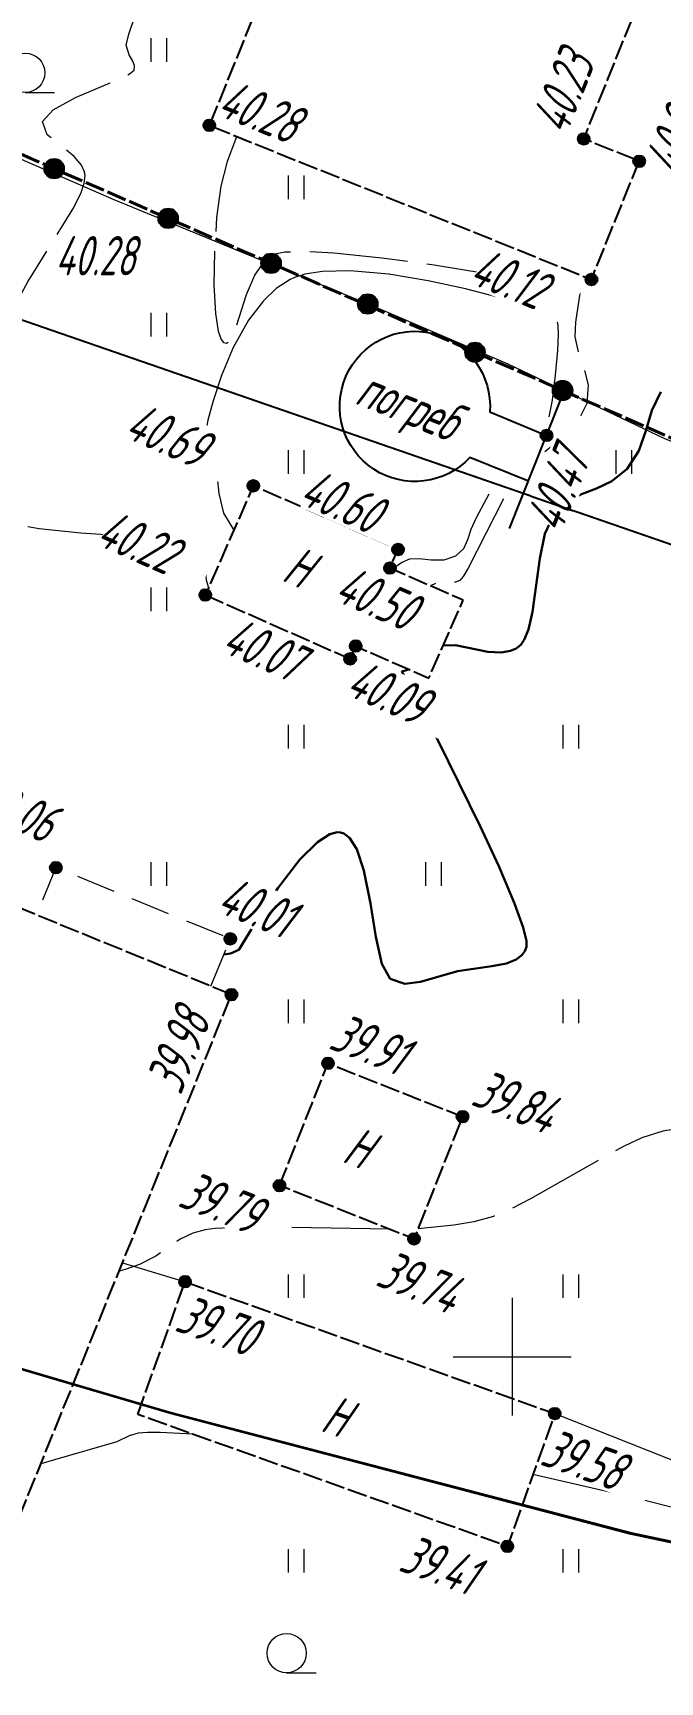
# Model space of a CAD drawing. Extents: x 2208637 to 2213412, y 575334 to 577367.
# Drawn here: x 2211037.79 to 2211053.77, y 576541.71 to 576583.74 of the extents above; entities that cross this region are included whole.
import ezdxf
from ezdxf.enums import TextEntityAlignment as Align

# ---------------------------------------------------------------- set-up
doc = ezdxf.new("R2010")
doc.units = 0
doc.header["$LTSCALE"] = 0.5
for name, pattern in [('2000_13', [1, 1, 0]), ('2000_16', [1, 1, 0]), ('500_121_1_2', [1, 1, 0]), ('500_329_3', [6, 5, -1]), ('500_49_2', [3, 2, -1])]:
    doc.linetypes.add(name, pattern=pattern)
doc.layers.get('0').update_dxf_attribs({"lineweight": 25})
for name, color, linetype, lineweight in [('ИИ_ГАЗОПРОВОДЫ', 150, 'Continuous', 25), ('ИИ_ГОРИЗОНТАЛИ_ОСН', 32, 'Continuous', 15), ('ИИ_ГОРИЗОНТАЛИ_УТОЛЩ', 32, 'Continuous', 30), ('ИИ_ГРАНИЦЫ_ЗЕМЛЕПОЛЬЗОВАТЕЛЕЙ', 7, 'Continuous', 25), ('ИИ_КООРДИНАТНАЯ_СЕТКА', 3, 'Continuous', 25), ('ИИ_ОГРАДЫ', 7, 'Continuous', 25), ('ИИ_ОТМЕТКИ', 7, 'Continuous', 25), ('ИИ_СООРУЖЕНИЯ', 7, 'Continuous', 25), ('ИИ_УГОДЬЯ', 7, 'Continuous', 25)]:
    doc.layers.add(name, color=color, linetype=linetype, lineweight=lineweight)
doc.styles.add('D431', font='', dxfattribs={"height": 1})
doc.styles.add('GOST 2.304', font='cs_gost2304.shx', dxfattribs={"width": 0.8, "oblique": 15})
doc.styles.add('VNIPISIMPLEXCUR', font='simplex.shx', dxfattribs={"width": 0.8, "oblique": 15})
doc.styles.get('D431').set_extended_font_data('D431', italic=True)
doc.linetypes.add('2000_475_1', pattern='A,3,[1,Topography.shx,S=0.5,R=90,X=0,Y=0],0', length=3)
doc.linetypes.add('2000_485_1', pattern='A,34.5,[1,Topography.shx,S=1.5,R=120,X=0.5,Y=-0.87],-0.01,[1,Topography.shx,S=1.5,R=0,X=-0.25,Y=0.43],0,[3,Topography.shx,S=1,R=0,X=0.5,Y=0],-0.01,[1,Topography.shx,S=1.5,R=60,X=0.5,Y=-0.87],-1,34.5', length=70.02)
doc.linetypes.add('2000_63', pattern='A,1,[1,Topography.shx,S=1.2,R=90,X=0,Y=0],1,[1,Topography.shx,S=0.5,R=90,X=0,Y=0]', length=2)

# ---------------------------------------------------------------- blocks, each defined once
blk = doc.blocks.new('500_12')
at = {"color": 0, "linetype": 'Continuous', "lineweight": -2, "flags": 128}
for points in [[(0, 3), (0, -3)], [(-3, 0), (3, 0)]]:
    blk.add_lwpolyline(points, dxfattribs=at)
at = {"color": 7, "linetype": 'Continuous', "lineweight": -2, "style": 'D431'}
blk.add_attdef('Вертикальная_подпись', (-0.5, 0.5), '', height=2, rotation=90, dxfattribs=at)
blk.add_attdef('Горизонтальная_подпись', (0.5, 0.5), '', height=2, dxfattribs=at)
blk = doc.blocks.new('500_401')
at = {"color": 0, "linetype": 'Continuous', "lineweight": -2}
for points in [[(-0.4, 0), (-0.4, 1.2)], [(0.4, 0), (0.4, 1.2)]]:
    blk.add_lwpolyline(points, dxfattribs=at)
blk = doc.blocks.new('500_379')
at = {"color": 0, "linetype": 'Continuous', "lineweight": -2}
blk.add_lwpolyline([(0, -1), (1.5, -1)], dxfattribs=at)
blk.add_circle((0, 0), 1, dxfattribs=at)
blk = doc.blocks.new('500_330_1')
at = {"linetype": 'Continuous', "lineweight": -2}
h = blk.add_hatch(color=0, dxfattribs=at)
h.dxf.hatch_style = 1
edge = h.paths.add_edge_path()
edge.add_arc((0, 0), 0.3, 0, 360)
at = {"color": 0, "linetype": 'Continuous', "lineweight": -2}
blk.add_circle((0, 0), 0.3, dxfattribs=at)
at = {"color": 0, "linetype": 'Continuous', "lineweight": -2, "style": 'GOST 2.304', "flags": 1}
for tag, p in [('Номер', (-1, -1)), ('Номер_рабочей_станции', (-1, -3.5))]:
    blk.add_attdef(tag, text='', height=2, dxfattribs=at).set_placement(p, align=Align.RIGHT)
at = {"color": 0, "linetype": 'Continuous', "lineweight": -2, "style": 'GOST 2.304'}
blk.add_attdef('Высота', (1, -1), '', height=2, dxfattribs=at)
at = {"color": 0, "linetype": 'Continuous', "lineweight": -2, "style": 'GOST 2.304', "flags": 1}
blk.add_attdef('Код', (0, -3.5), '', height=2, dxfattribs=at)
blk = doc.blocks.new('P029AA08E7A954FD2BA961A5E701E21')
at = {"color": 0, "linetype": '2000_485_1', "lineweight": -2, "flags": 128}
blk.add_lwpolyline([(2211023.69, 576553.94), (2211034.86, 576550.47), (2211041.3, 576548.58), (2211053.04, 576545.51), (2211062.58, 576543.5), (2211069.6, 576541.04), (2211098.16, 576530.74), (2211100.55, 576534.91), (2211102.05, 576554.09), (2211033.52, 576577.79)], close=True, dxfattribs=at)
at = {"color": 0, "lineweight": -2, "flags": 1}
for tag in ['Адрес (местоположение) участка', 'Дата постановки на учет', 'Тип объекта', 'Статус записи о ЗУ по справочнику', 'Кадастровый номер, обозначение, учетный номер объекта', 'Кадастровый номер квартала', 'Вид разрешенного использования по классификатору', 'Площадь, кв.м', 'Категория земель', 'Вид использования по документу', 'Кадастровая стоимость']:
    blk.add_attdef(tag, (0, 0), '', height=0.2, dxfattribs=at)
blk = doc.blocks.new('P6182474FC40E432D89E57CF4B959C1')
at = {"color": 0, "linetype": '2000_485_1', "lineweight": -2, "flags": 128}
blk.add_lwpolyline([(2211043.35, 576600.09), (2211092.43, 576576.64), (2211102.72, 576571.01), (2211100.04, 576554.79), (2211033.52, 576577.79)], close=True, dxfattribs=at)
at = {"color": 0, "lineweight": -2, "flags": 1}
for tag in ['Адрес (местоположение) участка', 'Дата постановки на учет', 'Тип объекта', 'Статус записи о ЗУ по справочнику', 'Кадастровый номер, обозначение, учетный номер объекта', 'Кадастровый номер квартала', 'Вид разрешенного использования по классификатору', 'Площадь, кв.м', 'Категория земель', 'Вид использования по документу', 'Кадастровая стоимость']:
    blk.add_attdef(tag, (0, 0), '', height=0.2, dxfattribs=at)
blk = doc.blocks.new('PF31B5894457B4BC2B75CC2A4A7EE51')
at = {"color": 0, "linetype": '2000_485_1', "lineweight": -2, "flags": 128}
blk.add_lwpolyline([(2211034.86, 576550.46), (2211041.3, 576548.56), (2211053.02, 576545.49), (2211062.57, 576543.46), (2211069.57, 576541), (2211098.13, 576530.67), (2211093.86, 576507.71), (2211059.32, 576485.6), (2211012.94, 576530.35), (2211015.25, 576546), (2211016.87, 576547.72), (2211020.09, 576547.7), (2211023.69, 576553.94)], close=True, dxfattribs=at)
at = {"color": 0, "lineweight": -2, "flags": 1}
for tag in ['Адрес (местоположение) участка', 'Дата постановки на учет', 'Тип объекта', 'Статус записи о ЗУ по справочнику', 'Кадастровый номер, обозначение, учетный номер объекта', 'Кадастровый номер квартала', 'Вид разрешенного использования по классификатору', 'Площадь, кв.м', 'Категория земель', 'Вид использования по документу', 'Кадастровая стоимость']:
    blk.add_attdef(tag, (0, 0), '', height=0.2, dxfattribs=at)
blk = doc.blocks.new('500_107_1_1')
at = {"linetype": 'Continuous', "lineweight": -2}
h = blk.add_hatch(color=0, dxfattribs=at)
h.dxf.hatch_style = 1
edge = h.paths.add_edge_path()
edge.add_arc((0, 0), 0.5, 0, 360)
at = {"color": 0, "linetype": 'Continuous', "lineweight": -2}
blk.add_circle((0, 0), 0.5, dxfattribs=at)
at = {"color": 0, "linetype": 'Continuous', "lineweight": -2, "style": 'VNIPISIMPLEXCUR', "oblique": 15, "width": 0.8}
for tag, p in [('Номер', (1, -0.5)), ('Тип', (1, -3)), ('Высота', (1, -5.5)), ('Пояснительная_надпись', (1, -8))]:
    blk.add_attdef(tag, p, '', height=2, dxfattribs=at)

msp = doc.modelspace()

# ---------------------------------------------------------------- linework, layer by layer
at = {"layer": 'ИИ_ГАЗОПРОВОДЫ', "color": 7, "linetype": '500_121_1_2', "lineweight": 40, "flags": 128}
msp.add_lwpolyline([(2210947.509, 576553.129), (2210962.73, 576547.52), (2210976.437, 576542.375), (2210981.974, 576540.409), (2210987.843, 576538.033), (2210994.856, 576535.495), (2211008.37, 576526.26), (2211013.09, 576532.78), (2211014.085, 576534.05), (2211016.197, 576541.336), (2211017.412, 576545.107), (2211019.38, 576550.369), (2211021.035, 576553.701), (2211023.92, 576559.7), (2211026.15, 576564.54), (2211027.77, 576568.06), (2211032.38, 576577.47), (2211034.5, 576581.95), (2211065.448, 576568.443), (2211075.152, 576564.598), (2211082.651, 576561.98), (2211099.808, 576555.972), (2211106.03, 576558.44), (2211110.98, 576559.97), (2211115.68, 576561.55), (2211120.47, 576563.15), (2211125.59, 576564.86), (2211129.62, 576566.16), (2211135.176, 576556.65), (2211140.856, 576544.549), (2211140.961, 576544.326), (2211144.553, 576536.806), (2211148.385, 576528.784), (2211153.244, 576518.943), (2211158.041, 576509.227), (2211158.514, 576508.27)], dxfattribs=at)
at = {"layer": 'ИИ_ГОРИЗОНТАЛИ_ОСН', "color": 32, "linetype": '500_329_3', "lineweight": 20, "flags": 128}
for points, elevation in [([(2211042.266, 576569.609), (2211042.209, 576569.794), (2211042.187, 576570.098), (2211042.132, 576570.431), (2211041.972, 576570.707), (2211041.643, 576570.796), (2211040.966, 576570.859), (2211039.009, 576570.991), (2211037.95, 576571.102), (2211036.985, 576571.27), (2211036.355, 576571.46), (2211036.002, 576571.642), (2211035.838, 576571.784), (2211035.718, 576571.97), (2211035.63, 576572.19), (2211035.575, 576572.53), (2211035.624, 576573.007), (2211035.838, 576573.646), (2211036.545, 576575.095), (2211037.256, 576576.663), (2211037.662, 576577.392), (2211038.827, 576579.291), (2211039.017, 576579.672), (2211039.098, 576579.909), (2211039.117, 576580.101), (2211039.101, 576580.195), (2211039.026, 576580.367), (2211038.838, 576580.591), (2211038.152, 576581.143), (2211038.032, 576581.476), (2211038.304, 576581.781), (2211038.871, 576582.088), (2211040.003, 576582.57), (2211040.251, 576582.691), (2211040.364, 576582.784), (2211040.378, 576582.905), (2211040.337, 576583.019), (2211040.244, 576583.178), (2211040.166, 576583.424), (2211040.229, 576583.703), (2211040.386, 576584.154), (2211040.557, 576584.724), (2211040.66, 576585.355), (2211040.615, 576585.992), (2211040.458, 576586.507), (2211040.228, 576587.014), (2211039.92, 576587.51), (2211039.529, 576587.991), (2211039.048, 576588.454), (2211038.474, 576588.895), (2211037.832, 576589.226), (2211037.024, 576589.492), (2211036.121, 576589.71), (2211034.325, 576590.064), (2211033.576, 576590.232), (2211033.024, 576590.416), (2211032.429, 576590.735), (2211031.876, 576591.099), (2211030.929, 576591.807), (2211030.623, 576591.757), (2211030.468, 576592.093), (2211030.295, 576592.394), (2211030.075, 576592.681), (2211029.786, 576592.878), (2211029.444, 576593.022), (2211029.114, 576593.197), (2211028.86, 576593.488), (2211028.791, 576593.919), (2211028.771, 576594.748), (2211028.789, 576595.842), (2211028.902, 576598.298), (2211029.047, 576600.23), (2211029.107, 576600.669), (2211029.196, 576601.039), (2211029.293, 576601.353), (2211029.434, 576601.607), (2211029.66, 576601.793), (2211029.958, 576601.824), (2211030.572, 576601.605), (2211030.825, 576601.649), (2211030.964, 576601.945), (2211031.083, 576602.521), (2211031.179, 576603.253), (2211031.25, 576604.013), (2211031.29, 576604.678), (2211031.293, 576605.509), (2211031.277, 576605.829), (2211031.204, 576606.12), (2211031.028, 576606.418), (2211030.644, 576606.676), (2211028.883, 576607.381), (2211028.673, 576607.51), (2211028.616, 576607.588), (2211028.617, 576607.624), (2211028.638, 576607.65), (2211028.736, 576607.678), (2211029.008, 576607.67), (2211029.542, 576607.586), (2211030.363, 576607.406), (2211032.185, 576606.942), (2211032.498, 576606.938), (2211032.648, 576606.893), (2211032.802, 576606.751), (2211033.266, 576606.173), (2211033.578, 576605.842), (2211033.894, 576605.601), (2211035.973, 576604.187), (2211036.78, 576603.608), (2211037.513, 576603.038), (2211038.093, 576602.512), (2211038.442, 576602.069), (2211038.67, 576601.372), (2211038.738, 576600.612), (2211038.71, 576599.91), (2211038.622, 576599.164), (2211038.725, 576598.985), (2211037.113, 576597.868), (2211036.364, 576597.303), (2211035.906, 576596.901), (2211035.707, 576596.663), (2211035.666, 576596.548), (2211035.677, 576596.505), (2211035.709, 576596.475), (2211035.819, 576596.451), (2211036.088, 576596.498), (2211036.591, 576596.682), (2211037.352, 576597.04), (2211038.129, 576597.454), (2211038.783, 576597.829), (2211039.173, 576598.073), (2211039.435, 576598.271), (2211039.624, 576598.451), (2211040.004, 576598.913), (2211040.531, 576599.485), (2211040.822, 576599.848), (2211041.066, 576600.271), (2211041.215, 576600.765), (2211041.218, 576601.25), (2211041.095, 576601.679), (2211040.714, 576602.581), (2211040.574, 576603.161), (2211040.53, 576603.692), (2211040.534, 576604.217), (2211040.578, 576605.34), (2211040.565, 576605.982), (2211040.493, 576606.707), (2211040.355, 576607.474), (2211040.178, 576608.207), (2211039.986, 576608.877), (2211039.399, 576610.714), (2211039.338, 576610.933), (2211039.29, 576611.217), (2211039.326, 576611.651), (2211039.429, 576612.187), (2211039.472, 576612.694), (2211039.325, 576613.038), (2211038.985, 576613.079), (2211038.42, 576612.952), (2211037.743, 576612.726), (2211036.493, 576612.247), (2211036.143, 576612.13), (2211035.814, 576612.067), (2211035.215, 576612.011), (2211034.873, 576612.017), (2211033.881, 576612.077), (2211033.397, 576612.088), (2211033.034, 576612.055), (2211032.752, 576611.956), (2211032.337, 576611.69), (2211032.056, 576611.574), (2211031.675, 576611.546), (2211030.289, 576611.581), (2211029.474, 576611.552), (2211028.706, 576611.431), (2211028.08, 576611.172), (2211027.602, 576610.729), (2211027.214, 576610.152), (2211026.914, 576609.534), (2211026.7, 576608.973), (2211026.526, 576608.402), (2211026.464, 576608.32), (2211026.465, 576608.231), (2211025.778, 576606.784), (2211025.682, 576606.561), (2211025.63, 576606.398), (2211025.636, 576606.243), (2211025.722, 576606.142), (2211025.854, 576606.043), (2211025.956, 576605.902), (2211025.956, 576605.68), (2211025.831, 576604.857), (2211025.811, 576604.351), (2211025.85, 576603.969), (2211026.162, 576602.387), (2211026.277, 576601.728), (2211026.371, 576601.01), (2211026.424, 576600.386), (2211026.506, 576598.854), (2211026.626, 576594.964), (2211026.636, 576594.265), (2211026.611, 576592.685), (2211026.638, 576592.12), (2211026.711, 576591.429), (2211026.861, 576590.711), (2211027.078, 576590.07), (2211027.317, 576589.457), (2211027.531, 576588.823), (2211027.674, 576588.118), (2211027.699, 576587.29), (2211027.623, 576586.552), (2211027.482, 576585.869), (2211027.278, 576585.21), (2211027.015, 576584.547), (2211026.695, 576583.849), (2211025.898, 576582.234), (2211025.495, 576581.328), (2211024.821, 576579.614), (2211024.459, 576578.859), (2211024.02, 576578.206), (2211023.583, 576577.775), (2211023.19, 576577.513), (2211022.891, 576577.371), (2211022.598, 576577.27), (2211022.319, 576577.212), (2211021.865, 576577.179), (2211021.204, 576577.227), (2211020.31, 576577.413), (2211019.374, 576577.714), (2211018.429, 576578.1), (2211017.505, 576578.542), (2211016.638, 576579.013), (2211015.859, 576579.483), (2211015.202, 576579.925), (2211014.511, 576580.503), (2211013.932, 576581.139), (2211013.447, 576581.798), (2211012.366, 576583.529), (2211012.069, 576583.901), (2211011.409, 576584.651), (2211011.119, 576584.943), (2211010.857, 576585.121), (2211010.626, 576585.218), (2211010.449, 576585.262), (2211010.278, 576585.281), (2211010.111, 576585.256), (2211009.819, 576585.147), (2211009.364, 576584.899), (2211008.03, 576584.046), (2211007.33, 576583.664), (2211006.79, 576583.46), (2211006.41, 576583.398), (2211006.173, 576583.41), (2211005.934, 576583.475), (2211005.696, 576583.594), (2211005.373, 576583.848), (2211005, 576584.293), (2211004.614, 576584.945), (2211004.03, 576586.18), (2211003.794, 576586.557), (2211003.465, 576586.838), (2211003.16, 576587.022), (2211002.883, 576587.217), (2211002.637, 576587.533), (2211002.534, 576587.931), (2211002.446, 576588.647), (2211002.182, 576591.69), (2211002.06, 576592.666), (2211001.906, 576593.453), (2211001.71, 576593.951), (2211001.315, 576594.385), (2211000.858, 576594.688), (2211000.37, 576594.9), (2210999.427, 576595.213), (2210998.949, 576595.354), (2210998.16, 576595.469), (2210997.722, 576595.562), (2210997.302, 576595.736), (2210996.967, 576595.935), (2210996.653, 576596.072), (2210996.297, 576596.064), (2210995.95, 576595.828), (2210995.488, 576595.343), (2210994.986, 576594.727), (2210994.513, 576594.095), (2210994.144, 576593.566), (2210993.951, 576593.255), (2210993.841, 576592.979), (2210993.754, 576592.435), (2210993.761, 576592.146), (2210993.857, 576590.974), (2210993.867, 576590.217), (2210993.8, 576589.431), (2210993.663, 576588.824), (2210993.498, 576588.403), (2210993.272, 576588.026), (2210992.984, 576587.719), (2210992.589, 576587.413), (2210991.932, 576587.013), (2210990.963, 576586.542), (2210989.917, 576586.118), (2210988.884, 576585.761), (2210987.954, 576585.49), (2210987.219, 576585.322), (2210986.769, 576585.277), (2210986.389, 576585.403), (2210986.096, 576585.65), (2210985.835, 576585.935), (2210985.609, 576586.134), (2210985.412, 576586.237), (2210985.259, 576586.274), (2210985.099, 576586.278), (2210984.923, 576586.244), (2210984.61, 576586.132), (2210984.13, 576585.895), (2210983.492, 576585.518), (2210981.752, 576584.349), (2210981.523, 576584.233), (2210981.286, 576584.184), (2210980.554, 576584.115), (2210980.129, 576584.022), (2210979.71, 576583.839), (2210979.379, 576583.59), (2210979.05, 576583.251), (2210977.477, 576581.265), (2210977.037, 576580.8), (2210974.838, 576578.683), (2210974.016, 576577.836), (2210973.252, 576576.969), (2210972.607, 576576.111), (2210972.218, 576575.452), (2210972.02, 576574.983), (2210971.941, 576574.687), (2210971.904, 576574.367), (2210971.916, 576574.031), (2210972.022, 576573.568), (2210972.296, 576573.01), (2210972.781, 576572.371), (2210973.335, 576571.746), (2210973.86, 576571.082), (2210974.261, 576570.327), (2210974.439, 576569.428), (2210974.384, 576568.517), (2210974.183, 576567.549), (2210973.876, 576566.581), (2210973.499, 576565.666), (2210973.092, 576564.858), (2210972.693, 576564.212), (2210972.404, 576563.849), (2210972.219, 576563.684), (2210972.115, 576563.632), (2210972.005, 576563.633), (2210971.897, 576563.702), (2210971.776, 576563.918), (2210971.659, 576564.363), (2210971.515, 576565.052), (2210971.341, 576565.607), (2210971.143, 576565.971), (2210970.967, 576566.17), (2210970.771, 576566.313), (2210970.577, 576566.425), (2210970.263, 576566.567), (2210969.808, 576566.706), (2210969.185, 576566.8), (2210968.513, 576566.802), (2210967.801, 576566.711), (2210967.061, 576566.524), (2210966.423, 576566.209), (2210965.802, 576565.719), (2210965.204, 576565.134), (2210964.108, 576563.99), (2210963.715, 576563.654), (2210963.441, 576563.486), (2210963.269, 576563.423), (2210963.073, 576563.403), (2210962.857, 576563.434), (2210962.552, 576563.565), (2210962.189, 576563.83)], 40.25), ([(2211042.984, 576581.099), (2211042.947, 576581.019), (2211042.735, 576580.46), (2211042.577, 576579.831), (2211042.469, 576579.035), (2211042.411, 576578.166), (2211042.402, 576577.317), (2211042.443, 576576.583), (2211042.512, 576576.14), (2211042.585, 576575.924), (2211042.643, 576575.847), (2211042.72, 576575.827), (2211042.8, 576575.874), (2211042.906, 576576.057), (2211043.231, 576577.073), (2211043.443, 576577.562), (2211043.655, 576577.869), (2211043.828, 576578.025), (2211044, 576578.113), (2211044.209, 576578.154), (2211044.658, 576578.174), (2211045.459, 576578.136), (2211046.681, 576578.007), (2211048.012, 576577.823), (2211049.307, 576577.617), (2211051.206, 576577.28), (2211051.518, 576577.219), (2211051.638, 576577.174), (2211051.727, 576577.104), (2211051.617, 576576.364), (2211051.599, 576575.991), (2211051.679, 576575.612), (2211051.826, 576575.207), (2211051.935, 576574.771), (2211051.9, 576574.297), (2211051.717, 576573.919), (2211051.437, 576573.581), (2211051.123, 576573.293), (2211050.653, 576572.92)], 40.25), ([(2211049.778, 576571.86), (2211048.881, 576570.097), (2211048.755, 576569.888), (2211048.669, 576569.785), (2211048.555, 576569.741), (2211048.432, 576569.731), (2211048.142, 576569.752), (2211047.918, 576569.644)], 40.25), ([(2211074.243, 576571.124), (2211074.071, 576571.046), (2211073.774, 576570.887), (2211073.107, 576570.343), (2211072.42, 576569.831), (2211069.807, 576567.946), (2211067.664, 576566.492), (2211067.228, 576566.219), (2211066.798, 576565.976), (2211066.351, 576565.756), (2211065.846, 576565.549), (2211065.412, 576565.409), (2211064.602, 576565.209), (2211062.708, 576564.685), (2211061.39, 576564.235), (2211060.434, 576563.869), (2211059.972, 576563.672), (2211059.542, 576563.469), (2211058.613, 576562.955), (2211058.231, 576562.715), (2211057.948, 576562.512), (2211057.793, 576562.368), (2211057.732, 576562.178), (2211057.728, 576561.992), (2211057.655, 576561.846), (2211057.481, 576561.821), (2211057.278, 576561.875), (2211057.073, 576561.854), (2211056.88, 576561.645), (2211056.518, 576561.17), (2211056.059, 576560.52), (2211055.572, 576559.787), (2211055.129, 576559.06), (2211054.801, 576558.431), (2211054.66, 576557.99), (2211054.736, 576557.576), (2211054.96, 576557.21), (2211055.219, 576556.878), (2211055.376, 576556.628), (2211055.427, 576556.444), (2211055.415, 576556.322), (2211055.361, 576556.202), (2211055.278, 576556.105), (2211055.109, 576555.999), (2211054.813, 576555.91), (2211053.84, 576555.75), (2211053.301, 576555.583), (2211052.853, 576555.367), (2211052.303, 576555.067), (2211050.47, 576554.028), (2211049.941, 576553.754), (2211049.524, 576553.577), (2211049.019, 576553.44), (2211048.514, 576553.351), (2211047.601, 576553.26)], 39.75), ([(2211046.883, 576553.247), (2211044.201, 576553.295), (2211043.022, 576553.292), (2211042.431, 576553.272), (2211042.177, 576553.238), (2211041.866, 576553.152), (2211041.541, 576552.996), (2211040.918, 576552.565), (2211040.501, 576552.348), (2211040.142, 576552.222), (2211039.986, 576552.183)], 39.75)]:
    msp.add_lwpolyline(points, dxfattribs=dict(at, elevation=elevation))
at = {"layer": 'ИИ_ГОРИЗОНТАЛИ_ОСН', "flags": 128}
for points, elevation in [([(2211050.943, 576573.954), (2211051.024, 576574.381), (2211051.108, 576575.019), (2211051.162, 576575.64), (2211051.177, 576576.054), (2211051.17, 576576.279), (2211051.154, 576576.376), (2211051.118, 576576.45), (2211051.06, 576576.523), (2211050.955, 576576.602), (2211050.783, 576576.671), (2211050.514, 576576.751), (2211049.628, 576577.006), (2211048.812, 576577.212), (2211047.86, 576577.418), (2211046.853, 576577.585), (2211045.875, 576577.673), (2211045.169, 576577.66), (2211044.713, 576577.588), (2211044.453, 576577.507), (2211044.339, 576577.454), (2211043.983, 576577.22), (2211043.661, 576576.912), (2211043.284, 576576.418), (2211042.894, 576575.721), (2211042.593, 576575.01), (2211042.377, 576574.365), (2211042.245, 576573.864), (2211042.192, 576573.586), (2211042.22, 576573.318), (2211042.44, 576572.818), (2211042.527, 576571.996), (2211042.641, 576571.498), (2211042.909, 576571.068)], 40.5), ([(2211046.879, 576570.101), (2211047.05, 576570.154), (2211047.198, 576570.252), (2211047.393, 576570.337), (2211047.63, 576570.342), (2211047.938, 576570.31), (2211048.267, 576570.309), (2211048.568, 576570.41), (2211048.768, 576570.6), (2211048.874, 576570.825), (2211048.957, 576571.087), (2211049.091, 576571.387), (2211049.414, 576571.989)], 40.5), ([(2211041.866, 576548.026), (2211041.032, 576548.069), (2211040.709, 576548.072), (2211040.473, 576548.051), (2211040.245, 576547.982), (2211039.929, 576547.831), (2211038.337, 576547.377), (2211037.99, 576547.27)], 39.5), ([(2211060.018, 576544.69), (2211057.571, 576545.188), (2211056.638, 576545.327), (2211056.28, 576545.408), (2211055.948, 576545.51), (2211054.837, 576545.934), (2211054.358, 576546.089), (2211053.108, 576546.407), (2211050.53, 576546.996)], 39.5)]:
    msp.add_lwpolyline(points, dxfattribs=dict(at, elevation=elevation))
at = {"layer": 'ИИ_ГОРИЗОНТАЛИ_УТОЛЩ', "elevation": 40, "flags": 128}
for points in [[(2211053.788, 576574.594), (2211053.559, 576574.115), (2211053.406, 576573.599), (2211053.23, 576573.089), (2211052.934, 576572.631), (2211052.541, 576572.311), (2211052.148, 576572.126), (2211051.763, 576571.983), (2211051.396, 576571.788), (2211051.054, 576571.448), (2211050.836, 576570.971), (2211050.701, 576570.341), (2211050.514, 576568.982), (2211050.412, 576568.53), (2211050.306, 576568.269), (2211050.217, 576568.143), (2211050.099, 576568.052), (2211049.956, 576567.989), (2211049.72, 576567.948), (2211049.381, 576567.967), (2211048.556, 576568.13), (2211048.242, 576568.122)], [(2211047.363, 576567.517), (2211047.189, 576567.462), (2211047.83, 576566.266), (2211049.182, 576563.521), (2211049.658, 576562.499), (2211050.061, 576561.554), (2211050.281, 576560.937), (2211050.362, 576560.597), (2211050.368, 576560.444), (2211050.324, 576560.335), (2211050.249, 576560.237), (2211050.104, 576560.124), (2211049.856, 576560.024), (2211049.48, 576559.952), (2211048.609, 576559.827), (2211047.66, 576559.551), (2211047.268, 576559.507), (2211046.892, 576559.635), (2211046.682, 576560.01), (2211046.53, 576560.705), (2211046.392, 576561.554), (2211046.224, 576562.39), (2211046.04, 576562.937), (2211045.859, 576563.222), (2211045.712, 576563.332), (2211045.629, 576563.359), (2211045.541, 576563.365), (2211045.351, 576563.317), (2211045.036, 576563.117), (2211044.589, 576562.669), (2211044.031, 576561.945), (2211043.541, 576561.204), (2211043.033, 576560.374), (2211042.825, 576560.278), (2211042.654, 576560.251)]]:
    msp.add_lwpolyline(points, dxfattribs=at)
at = {"layer": 'ИИ_ОГРАДЫ', "linetype": '2000_475_1', "lineweight": 20, "flags": 128}
for points in [[(2211065.836, 576568.765), (2211053.886, 576573.391), (2211049.895, 576575.296), (2211046.538, 576576.74), (2211039.862, 576579.482), (2211035.13, 576581.54)], [(2211040.072, 576552.394), (2211041.666, 576551.911)], [(2211051.085, 576548.552), (2211056.295, 576546.487), (2211060.131, 576544.966)]]:
    msp.add_lwpolyline(points, dxfattribs=at)
at = {"layer": 'ИИ_СООРУЖЕНИЯ', "linetype": '2000_13', "flags": 128}
msp.add_lwpolyline([(2211048.261, 576596.518), (2211046.681, 576592.602), (2211047.788, 576592.155), (2211045.075, 576585.432), (2211044.081, 576585.833), (2211042.285, 576581.381), (2211052.02, 576577.453), (2211053.236, 576580.466), (2211051.824, 576581.036), (2211055.529, 576590.217), (2211057.336, 576589.488), (2211058.505, 576592.384)], close=True, dxfattribs=at)
at = {"layer": 'ИИ_СООРУЖЕНИЯ', "linetype": '2000_63', "elevation": -45, "flags": 128}
msp.add_lwpolyline([(2211050.412, 576572.313), (2211048.924, 576572.916, -5.862933), (2211049.431, 576574.08), (2211050.875, 576573.479)], format="xyb", dxfattribs=at)
at = {"layer": 'ИИ_СООРУЖЕНИЯ', "linetype": 'Continuous', "elevation": -45, "flags": 128}
msp.add_lwpolyline([(2211049.934, 576571.11), (2211050.875, 576573.479), (2211051.275, 576574.484)], dxfattribs=at)
at = {"layer": 'ИИ_СООРУЖЕНИЯ', "linetype": '2000_16', "flags": 128}
for points in [[(2211042.18, 576569.413), (2211045.871, 576567.787), (2211046.014, 576568.111), (2211047.876, 576567.292), (2211048.75, 576569.277), (2211046.885, 576570.098), (2211047.093, 576570.571), (2211043.404, 576572.195)], [(2211030.264, 576545.446), (2211031.988, 576544.742), (2211035.15, 576543.451), (2211036.256, 576543), (2211042.848, 576559.229), (2211036.857, 576561.676)], [(2211044.072, 576554.361), (2211045.308, 576557.478), (2211048.735, 576556.12), (2211047.499, 576553.003)], [(2211040.459, 576548.527), (2211041.666, 576551.911), (2211051.085, 576548.552), (2211049.878, 576545.169)]]:
    msp.add_lwpolyline(points, close=True, dxfattribs=at)
at = {"layer": 'ИИ_СООРУЖЕНИЯ', "color": 7, "linetype": '500_49_2', "lineweight": 20, "flags": 128}
msp.add_lwpolyline([(2211042.324, 576559.443), (2211042.817, 576560.65), (2211038.373, 576562.464), (2211037.88, 576561.258)], dxfattribs=at)

# ---------------------------------------------------------------- block references
at = {"layer": 'ИИ_ГАЗОПРОВОДЫ', "color": 7, "xscale": 0.5, "yscale": 0.5, "zscale": 0.5}
for p in [(2211038.33, 576580.278, 40.245), (2211041.235, 576579.011, 40.282), (2211043.858, 576577.866, 40.268), (2211046.321, 576576.829, 40.671), (2211049.053, 576575.598, 40.98), (2211051.284, 576574.624, 40.353)]:
    msp.add_blockref('500_107_1_1', p, dxfattribs=at)
at = {"layer": 'ИИ_КООРДИНАТНАЯ_СЕТКА', "color": 3, "lineweight": 20, "xscale": 0.5, "yscale": 0.5, "zscale": 0.5}
msp.add_blockref('500_12', (2211050, 576550), dxfattribs=at)
at = {"layer": 'ИИ_УГОДЬЯ', "lineweight": 20, "xscale": 0.5, "yscale": 0.5, "zscale": 0.5}
for name, p in [('500_401', (2211041, 576583)), ('500_379', (2211037.59, 576582.72)), ('500_401', (2211044.5, 576579.5)), ('500_401', (2211041, 576576)), ('500_401', (2211044.5, 576572.5)), ('500_401', (2211052.847, 576572.5)), ('500_401', (2211041, 576569)), ('500_401', (2211044.5, 576565.5)), ('500_401', (2211051.5, 576565.5)), ('500_401', (2211041, 576562)), ('500_401', (2211048, 576562)), ('500_401', (2211044.5, 576558.5)), ('500_401', (2211051.5, 576558.5)), ('500_401', (2211044.5, 576551.5)), ('500_401', (2211051.5, 576551.5)), ('500_401', (2211044.5, 576544.5)), ('500_401', (2211051.5, 576544.5)), ('500_379', (2211044.253, 576542.446))]:
    msp.add_blockref(name, p, dxfattribs=at)

# ---------------------------------------------------------------- next in the draw order: wipeouts: each hides what was drawn before it
at = {"lineweight": 0}
for points, layer in [([(2211051.485, 576581.187), (2211052.533, 576583.785), (2211051.404, 576584.24), (2211050.355, 576581.643)], 'ИИ_ОТМЕТКИ'), ([(2211054.358, 576580.128), (2211055.346, 576582.577), (2211054.217, 576583.032), (2211053.229, 576580.583)], 'ИИ_ОТМЕТКИ'), ([(2211042.514, 576581.548), (2211045.111, 576580.5), (2211045.567, 576581.629), (2211042.97, 576582.677)], 'ИИ_ОТМЕТКИ'), ([(2211038.467, 576577.49), (2211041.268, 576577.49), (2211041.268, 576578.707), (2211038.467, 576578.707)], 'ИИ_ОТМЕТКИ'), ([(2211048.939, 576577.265), (2211051.391, 576576.276), (2211051.846, 576577.405), (2211049.394, 576578.394)], 'ИИ_ОТМЕТКИ'), ([(2211040.149, 576573.337), (2211042.713, 576572.209), (2211043.196, 576573.305), (2211040.632, 576574.434)], 'ИИ_ОТМЕТКИ'), ([(2211051.348, 576571.038), (2211052.411, 576573.715), (2211051.352, 576574.136), (2211050.288, 576571.458)], 'ИИ_ОТМЕТКИ'), ([(2211039.424, 576570.606), (2211042.008, 576569.469), (2211042.499, 576570.583), (2211039.914, 576571.721)], 'ИИ_ОТМЕТКИ'), ([(2211045.787, 576566.778), (2211048.35, 576565.649), (2211048.809, 576566.693), (2211046.246, 576567.821)], 'ИИ_ОТМЕТКИ'), ([(2211036.298, 576563.735), (2211038.817, 576562.707), (2211039.27, 576563.816), (2211036.751, 576564.844)], 'ИИ_ОТМЕТКИ'), ([(2211042.508, 576561.247), (2211044.953, 576560.249), (2211045.384, 576561.304), (2211042.939, 576562.302)], 'ИИ_ОТМЕТКИ'), ([(2211036.883, 576558.432), (2211037.937, 576561.027), (2211036.881, 576561.456), (2211035.827, 576558.861)], 'ИИ_ОТМЕТКИ'), ([(2211041.637, 576556.663), (2211042.693, 576559.264), (2211041.637, 576559.693), (2211040.58, 576557.092)], 'ИИ_ОТМЕТКИ'), ([(2211045.311, 576557.782), (2211047.773, 576556.806), (2211048.193, 576557.865), (2211045.732, 576558.841)], 'ИИ_ОТМЕТКИ'), ([(2211048.937, 576556.35), (2211051.416, 576555.367), (2211051.836, 576556.427), (2211049.357, 576557.41)], 'ИИ_ОТМЕТКИ'), ([(2211041.469, 576553.765), (2211044.098, 576552.723), (2211044.518, 576553.783), (2211041.889, 576554.825)], 'ИИ_ОТМЕТКИ'), ([(2211046.506, 576551.748), (2211049.003, 576550.758), (2211049.424, 576551.817), (2211046.926, 576552.808)], 'ИИ_ОТМЕТКИ'), ([(2211041.389, 576550.591), (2211044.053, 576549.641), (2211044.436, 576550.715), (2211041.772, 576551.665)], 'ИИ_ОТМЕТКИ'), ([(2211050.7, 576547.18), (2211053.345, 576546.236), (2211053.728, 576547.31), (2211051.083, 576548.253)], 'ИИ_ОТМЕТКИ'), ([(2211047.095, 576544.477), (2211049.645, 576543.567), (2211050.028, 576544.641), (2211047.477, 576545.551)], 'ИИ_ОТМЕТКИ'), ([(2211045.974, 576574.218), (2211049.41, 576572.825), (2211049.838, 576573.882), (2211046.402, 576575.275)], 'ИИ_СООРУЖЕНИЯ'), ([(2211044.11, 576569.71), (2211044.886, 576569.368), (2211045.346, 576570.411), (2211044.57, 576570.753)], 'ИИ_СООРУЖЕНИЯ'), ([(2211045.651, 576554.897), (2211046.44, 576554.584), (2211046.86, 576555.644), (2211046.072, 576555.957)], 'ИИ_СООРУЖЕНИЯ'), ([(2211045.105, 576548.039), (2211045.904, 576547.754), (2211046.287, 576548.828), (2211045.488, 576549.113)], 'ИИ_СООРУЖЕНИЯ')]:
    msp.add_wipeout(points, dxfattribs=at).dxf.layer = layer

# ---------------------------------------------------------------- next in the draw order: block references
at = {"layer": 'ИИ_ГРАНИЦЫ_ЗЕМЛЕПОЛЬЗОВАТЕЛЕЙ'}
msp.add_blockref('PF31B5894457B4BC2B75CC2A4A7EE51', (0, 0), dxfattribs=at)
at = {"layer": 'ИИ_ОТМЕТКИ'}
ref = msp.add_blockref('500_330_1', (2211051.824, 576581.036, 40.227), dxfattribs=dict(at, xscale=0.4999999999999999, yscale=0.4999999999999999, zscale=0.4999999999999999, rotation=68.02474887279311))
ref.add_attrib('Высота', '40.23', (2211051.376, 576581.105), dxfattribs={"layer": '0', "color": 0, "linetype": 'Continuous', "lineweight": -2, "height": 1, "rotation": 68.0247, "style": 'GOST 2.304', "oblique": 15, "width": 0.8})
ref = msp.add_blockref('500_330_1', (2211042.285, 576581.381, 40.279), dxfattribs=dict(at, xscale=0.5, yscale=0.5, zscale=0.5, rotation=338.0247488730941))
ref.add_attrib('Высота', '40.28', (2211042.432, 576581.657), dxfattribs={"layer": '0', "color": 0, "linetype": 'Continuous', "lineweight": -2, "height": 1, "rotation": 338.0247, "style": 'GOST 2.304', "oblique": 15, "width": 0.8})
ref = msp.add_blockref('500_330_1', (2211053.236, 576580.466, 40.214), dxfattribs=dict(at, xscale=0.5, yscale=0.5, zscale=0.5, rotation=68.02474886966642))
ref.add_attrib('Высота', '40.21', (2211054.249, 576580.045), dxfattribs={"layer": '0', "color": 0, "linetype": 'Continuous', "lineweight": -2, "height": 1, "rotation": 68.0247, "style": 'GOST 2.304', "oblique": 15, "width": 0.8})
ref = msp.add_blockref('500_330_1', (2211041.235, 576579.011, 40.282), dxfattribs=dict(at, xscale=0.5, yscale=0.5, zscale=0.5))
ref.add_attrib('Высота', '40.28', (2211038.35, 576577.56), dxfattribs={"layer": '0', "color": 0, "linetype": 'Continuous', "lineweight": -2, "height": 1, "style": 'GOST 2.304', "oblique": 15, "width": 0.8})
ref = msp.add_blockref('500_330_1', (2211052.02, 576577.453, 40.125), dxfattribs=dict(at, xscale=0.5, yscale=0.5, zscale=0.5, rotation=338.0247488730941))
ref.add_attrib('Высота', '40.12', (2211048.856, 576577.374), dxfattribs={"layer": '0', "color": 0, "linetype": 'Continuous', "lineweight": -2, "height": 1, "rotation": 338.0247, "style": 'GOST 2.304', "oblique": 15, "width": 0.8})
ref = msp.add_blockref('500_330_1', (2211043.404, 576572.195, 40.693), dxfattribs=dict(at, xscale=0.5, yscale=0.5, zscale=0.5, rotation=336.2401040198457))
ref.add_attrib('Высота', '40.69', (2211040.07, 576573.448), dxfattribs={"layer": '0', "color": 0, "linetype": 'Continuous', "lineweight": -2, "height": 1, "rotation": 336.2401, "style": 'GOST 2.304', "oblique": 15, "width": 0.8})
ref = msp.add_blockref('500_330_1', (2211050.875, 576573.479, 40.465), dxfattribs=dict(at, xscale=0.5, yscale=0.5, zscale=0.5, rotation=68.33113134530072))
ref.add_attrib('Высота', '40.47', (2211051.239, 576570.955), dxfattribs={"layer": '0', "color": 0, "linetype": 'Continuous', "lineweight": -2, "height": 1, "rotation": 68.3311, "style": 'GOST 2.304', "oblique": 15, "width": 0.8})
ref = msp.add_blockref('500_330_1', (2211042.18, 576569.413, 40.216), dxfattribs=dict(at, xscale=0.5, yscale=0.5, zscale=0.5, rotation=336.2401040198457))
ref.add_attrib('Высота', '40.22', (2211039.345, 576570.718), dxfattribs={"layer": '0', "color": 0, "linetype": 'Continuous', "lineweight": -2, "height": 1, "rotation": 336.2401, "style": 'GOST 2.304', "oblique": 15, "width": 0.8})
ref = msp.add_blockref('500_330_1', (2211038.373, 576562.464, 40.064), dxfattribs=dict(at, xscale=0.5, yscale=0.5, zscale=0.5, rotation=337.7892355493383))
ref.add_attrib('Высота', '40.06', (2211036.216, 576563.844), dxfattribs={"layer": '0', "color": 0, "linetype": 'Continuous', "lineweight": -2, "height": 1, "rotation": 337.7892, "style": 'GOST 2.304', "oblique": 15, "width": 0.8})
ref = msp.add_blockref('500_330_1', (2211042.817, 576560.65, 40.008), dxfattribs=dict(at, xscale=0.5, yscale=0.5, zscale=0.5, rotation=337.7892355493383))
ref.add_attrib('Высота', '40.01', (2211042.426, 576561.356), dxfattribs={"layer": '0', "color": 0, "linetype": 'Continuous', "lineweight": -2, "height": 1, "rotation": 337.7892, "style": 'GOST 2.304', "oblique": 15, "width": 0.8})
ref = msp.add_blockref('500_330_1', (2211042.848, 576559.229, 39.977), dxfattribs=dict(at, xscale=0.4999999999999998, yscale=0.4999999999999998, zscale=0.4999999999999998, rotation=67.8917234236019))
ref.add_attrib('Высота', '39.98', (2211041.553, 576556.643), dxfattribs={"layer": '0', "color": 0, "linetype": 'Continuous', "lineweight": -2, "height": 1, "rotation": 67.8917, "style": 'GOST 2.304', "oblique": 15, "width": 0.8})
ref = msp.add_blockref('500_330_1', (2211045.308, 576557.478, 39.914), dxfattribs=dict(at, xscale=0.5, yscale=0.5, zscale=0.5, rotation=338.3725823691606))
ref.add_attrib('Высота', '39.91', (2211045.291, 576557.865), dxfattribs={"layer": '0', "color": 0, "linetype": 'Continuous', "lineweight": -2, "height": 1, "rotation": 338.3726, "style": 'GOST 2.304', "oblique": 15, "width": 0.8})
ref = msp.add_blockref('500_330_1', (2211048.735, 576556.12, 39.837), dxfattribs=dict(at, xscale=0.5, yscale=0.5, zscale=0.5, rotation=338.3725823691606))
ref.add_attrib('Высота', '39.84', (2211048.916, 576556.434), dxfattribs={"layer": '0', "color": 0, "linetype": 'Continuous', "lineweight": -2, "height": 1, "rotation": 338.3726, "style": 'GOST 2.304', "oblique": 15, "width": 0.8})
ref = msp.add_blockref('500_330_1', (2211044.072, 576554.361, 39.786), dxfattribs=dict(at, xscale=0.5, yscale=0.5, zscale=0.5, rotation=338.3725823691606))
ref.add_attrib('Высота', '39.79', (2211041.448, 576553.849), dxfattribs={"layer": '0', "color": 0, "linetype": 'Continuous', "lineweight": -2, "height": 1, "rotation": 338.3726, "style": 'GOST 2.304', "oblique": 15, "width": 0.8})
ref = msp.add_blockref('500_330_1', (2211047.499, 576553.003, 39.742), dxfattribs=dict(at, xscale=0.5, yscale=0.5, zscale=0.5, rotation=338.3725823691606))
ref.add_attrib('Высота', '39.74', (2211046.485, 576551.832), dxfattribs={"layer": '0', "color": 0, "linetype": 'Continuous', "lineweight": -2, "height": 1, "rotation": 338.3726, "style": 'GOST 2.304', "oblique": 15, "width": 0.8})
ref = msp.add_blockref('500_330_1', (2211041.666, 576551.911, 39.704), dxfattribs=dict(at, xscale=0.5, yscale=0.5, zscale=0.5, rotation=340.3736741785684))
ref.add_attrib('Высота', '39.70', (2211041.366, 576550.674), dxfattribs={"layer": '0', "color": 0, "linetype": 'Continuous', "lineweight": -2, "height": 1, "rotation": 340.3737, "style": 'GOST 2.304', "oblique": 15, "width": 0.8})
ref = msp.add_blockref('500_330_1', (2211051.085, 576548.552, 39.577), dxfattribs=dict(at, xscale=0.5, yscale=0.5, zscale=0.5, rotation=340.3736741785684))
ref.add_attrib('Высота', '39.58', (2211050.676, 576547.262), dxfattribs={"layer": '0', "color": 0, "linetype": 'Continuous', "lineweight": -2, "height": 1, "rotation": 340.3737, "style": 'GOST 2.304', "oblique": 15, "width": 0.8})
ref = msp.add_blockref('500_330_1', (2211049.878, 576545.169, 39.409), dxfattribs=dict(at, xscale=0.5, yscale=0.5, zscale=0.5, rotation=340.3736741785684))
ref.add_attrib('Высота', '39.41', (2211047.071, 576544.56), dxfattribs={"layer": '0', "color": 0, "linetype": 'Continuous', "lineweight": -2, "height": 1, "rotation": 340.3737, "style": 'GOST 2.304', "oblique": 15, "width": 0.8})

# ---------------------------------------------------------------- next in the draw order: texts
at = {"layer": 'ИИ_СООРУЖЕНИЯ', "linetype": 'Continuous', "ltscale": 0.5, "style": 'GOST 2.304', "oblique": 15, "width": 0.8}
msp.add_text('погреб', height=1, rotation=337.9286, dxfattribs=at).set_placement((2211045.954, 576574.302, -5))
at = {"layer": 'ИИ_СООРУЖЕНИЯ', "ltscale": 0.5, "style": 'GOST 2.304', "oblique": 15, "width": 0.8}
for rotation, p in [(338.3726, (2211045.631, 576554.98, -88.25)), (340.3737, (2211045.081, 576548.122, -88.25))]:
    msp.add_text('Н', height=1, rotation=rotation, dxfattribs=at).set_placement(p)

# ---------------------------------------------------------------- next in the draw order: wipeouts: each hides what was drawn before it
at = {"lineweight": 0}
for points in [[(2211044.597, 576571.653), (2211047.161, 576570.524), (2211047.644, 576571.621), (2211045.08, 576572.749)], [(2211045.493, 576569.184), (2211048.057, 576568.056), (2211048.516, 576569.099), (2211045.952, 576570.228)]]:
    msp.add_wipeout(points, dxfattribs=at).dxf.layer = 'ИИ_ОТМЕТКИ'

# ---------------------------------------------------------------- next in the draw order: block references
at = {"layer": 'ИИ_ОТМЕТКИ'}
ref = msp.add_blockref('500_330_1', (2211047.093, 576570.571, 40.6), dxfattribs=dict(at, xscale=0.4999999999999998, yscale=0.4999999999999998, zscale=0.4999999999999998, rotation=336.2401040653551))
ref.add_attrib('Высота', '40.60', (2211044.519, 576571.764), dxfattribs={"layer": '0', "color": 0, "linetype": 'Continuous', "lineweight": -2, "height": 1, "rotation": 336.2401, "style": 'GOST 2.304', "oblique": 15, "width": 0.8})

# ---------------------------------------------------------------- next in the draw order: texts
at = {"layer": 'ИИ_СООРУЖЕНИЯ', "ltscale": 0.5, "style": 'GOST 2.304', "oblique": 15, "width": 0.8}
msp.add_text('Н', height=1, rotation=336.2401, dxfattribs=at).set_placement((2211044.093, 576569.794, -88.25))

# ---------------------------------------------------------------- next in the draw order: wipeouts: each hides what was drawn before it
at = {"lineweight": 0}
msp.add_wipeout([(2211042.621, 576567.873), (2211045.203, 576566.736), (2211045.662, 576567.78), (2211043.08, 576568.916)], dxfattribs=at).dxf.layer = 'ИИ_ОТМЕТКИ'

# ---------------------------------------------------------------- next in the draw order: block references
at = {"layer": 'ИИ_ГРАНИЦЫ_ЗЕМЛЕПОЛЬЗОВАТЕЛЕЙ'}
for name in ['P6182474FC40E432D89E57CF4B959C1', 'P029AA08E7A954FD2BA961A5E701E21']:
    msp.add_blockref(name, (0, 0), dxfattribs=at)
at = {"layer": 'ИИ_ОТМЕТКИ'}
ref = msp.add_blockref('500_330_1', (2211046.885, 576570.098, 40.502), dxfattribs=dict(at, xscale=0.4999999999999998, yscale=0.4999999999999998, zscale=0.4999999999999998, rotation=336.2401040653551))
ref.add_attrib('Высота', '40.50', (2211045.414, 576569.296), dxfattribs={"layer": '0', "color": 0, "linetype": 'Continuous', "lineweight": -2, "height": 1, "rotation": 336.2401, "style": 'GOST 2.304', "oblique": 15, "width": 0.8})
ref = msp.add_blockref('500_330_1', (2211045.871, 576567.787, 40.065), dxfattribs=dict(at, xscale=0.4999999999999998, yscale=0.4999999999999998, zscale=0.4999999999999998, rotation=336.2401040653551))
ref.add_attrib('Высота', '40.07', (2211042.542, 576567.984), dxfattribs={"layer": '0', "color": 0, "linetype": 'Continuous', "lineweight": -2, "height": 1, "rotation": 336.2401, "style": 'GOST 2.304', "oblique": 15, "width": 0.8})
ref = msp.add_blockref('500_330_1', (2211046.014, 576568.111, 40.089), dxfattribs=dict(at, xscale=0.4999999999999998, yscale=0.4999999999999998, zscale=0.4999999999999998, rotation=336.2401040653551))
ref.add_attrib('Высота', '40.09', (2211045.708, 576566.889), dxfattribs={"layer": '0', "color": 0, "linetype": 'Continuous', "lineweight": -2, "height": 1, "rotation": 336.2401, "style": 'GOST 2.304', "oblique": 15, "width": 0.8})

doc.saveas('drawing.dxf')
